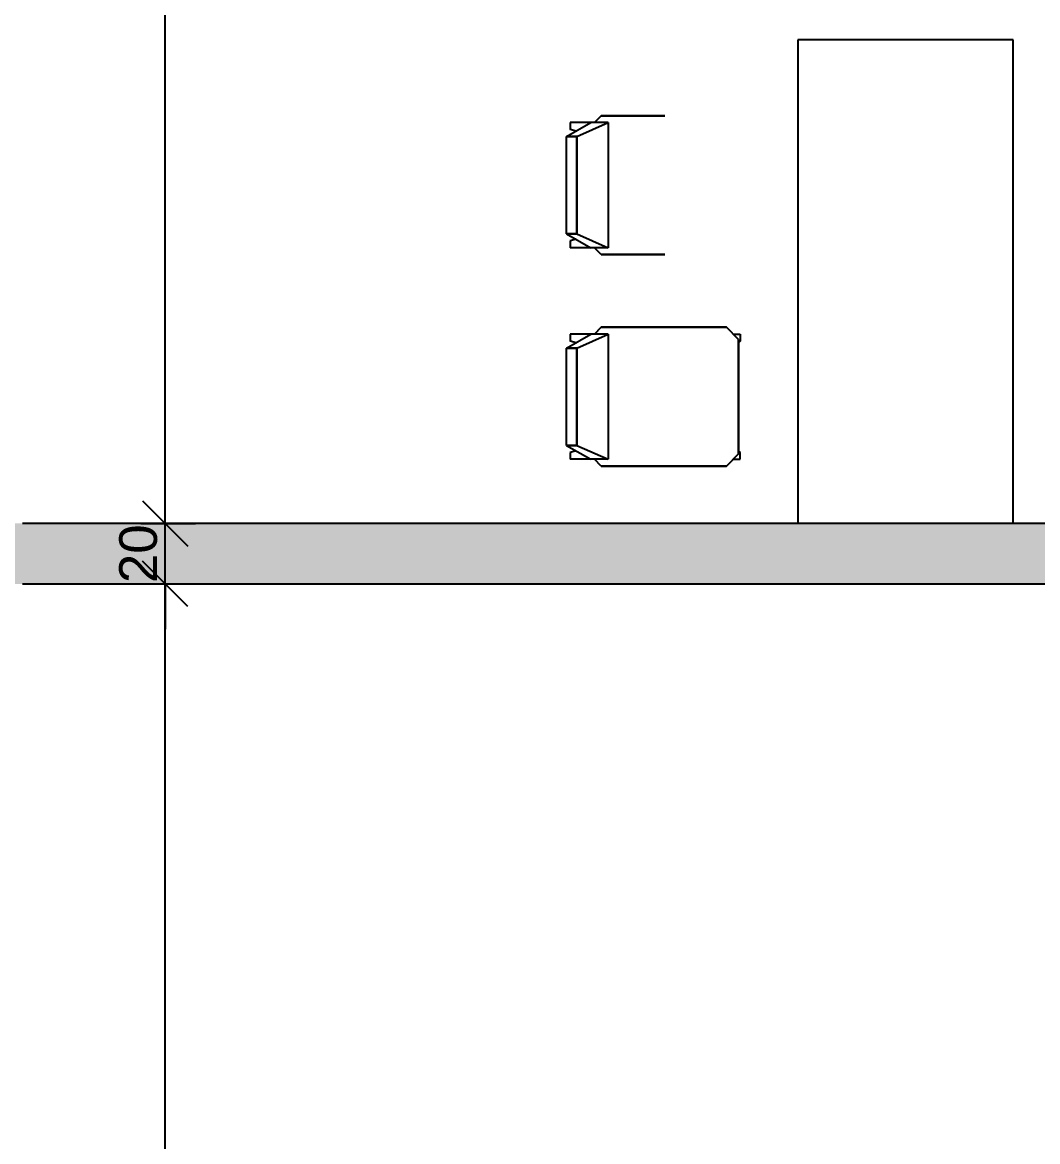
# Model space of a CAD drawing. Extents: x -5566 to 5867, y -120 to 4683.
# Drawn here: x -4821.5 to -4485.6, y 1938.5 to 2308.7 of the extents above; entities that cross this region are included whole.
import ezdxf

# ---------------------------------------------------------------- set-up
doc = ezdxf.new("R2010")
doc.units = 0
doc.layers.get('0').update_dxf_attribs({"linetype": 'CONTINUOUS'})
doc.layers.get('DEFPOINTS').update_dxf_attribs({"linetype": 'CONTINUOUS'})
for name, color, linetype in [('A-ANNO-DIMS', 211, 'CONTINUOUS'), ('A-WALL', 113, 'CONTINUOUS'), ('A-WALL-PATT', 111, 'CONTINUOUS'), ('G-IMPT', 8, 'CONTINUOUS'), ('I-FURN', 30, 'CONTINUOUS')]:
    doc.layers.add(name, color=color, linetype=linetype)
doc.styles.add('ARIAL', font='arial.ttf', dxfattribs={"height": 12.5})
doc.dimstyles.new('100_200_2_5MM_ARIAL_CM', dxfattribs={"dimscale": 30.48, "dimtxt": 12.753242, "dimasz": 0.492126, "dimexe": 0.328084, "dimexo": 0.0625, "dimgap": 0.082021, "dimtad": 1, "dimdec": 0, "dimzin": 0, "dimtxsty": 'ARIAL', "dimblk1": 'OBLIQUE', "dimblk2": 'OBLIQUE', "dimsah": 1, "dimcen": 0.09, "dimdle": 0.328084, "dimazin": 3, "dimtfac": 1, "dimtdec": 4, "dimtix": 1, "dimtmove": 0, "dimatfit": 3, "dimtvp": 1, "dimtolj": 1, "dimtzin": 0})

# ---------------------------------------------------------------- blocks, each defined once
blk = doc.blocks.new('AR_FUR_CHAIR_ARMLESS_-_121')
at = {"layer": 'G-IMPT'}
for p, q in [((-48.26, 20.68), (-45.96, 22.98)), ((-45.96, 22.98), (-48.26, 20.68)), ((-45.96, 22.98), (-4.6, 22.98)), ((-4.6, 22.98), (-45.96, 22.98)), ((-0.53, 18.92), (-4.6, 22.98)), ((-0.53, 18.92), (-4.6, 22.98)), ((-57.45, 16.09), (-49.41, 20.68)), ((-57.45, 16.09), (-49.41, 20.68)), ((-56.3, 20.68), (-56.3, 18.38)), ((-49.41, 20.68), (-56.3, 20.68)), ((-54.01, 16.09), (-43.66, 20.68)), ((-54.01, 16.09), (-43.66, 20.68)), ((-43.66, 20.68), (-49.41, 20.68)), ((-43.66, 20.68), (-43.66, -20.68)), ((-2.3, 20.68), (0, 20.68)), ((-0.53, -18.92), (-0.53, 18.92)), ((-0.53, 18.92), (-0.53, -18.92)), ((0, 20.68), (0, 18.38)), ((-57.45, -16.09), (-57.45, 16.09)), ((-57.45, 16.09), (-54.01, 16.09)), ((-57.45, -16.09), (-57.45, 16.09)), ((-54.01, 16.09), (-57.45, 16.09)), ((-54.3, 17.89), (-56.3, 18.38)), ((-54.01, -16.09), (-54.01, 16.09)), ((-54.01, 16.09), (-54.01, -16.09)), ((0, 18.38), (-0.53, 18.03)), ((-57.45, -16.09), (-54.01, -16.09)), ((-57.45, -16.09), (-49.41, -20.68)), ((-54.01, -16.09), (-57.45, -16.09)), ((-57.45, -16.09), (-49.41, -20.68)), ((-54.3, -17.89), (-56.3, -18.38)), ((-56.3, -18.38), (-56.3, -20.68)), ((-54.01, -16.09), (-43.66, -20.68)), ((-54.01, -16.09), (-43.66, -20.68)), ((-0.53, -18.03), (0, -18.38)), ((0, -20.68), (0, -18.38)), ((-49.41, -20.68), (-56.3, -20.68)), ((-43.66, -20.68), (-49.41, -20.68)), ((-45.96, -22.98), (-48.26, -20.68)), ((-45.96, -22.98), (-48.26, -20.68)), ((-4.6, -22.98), (-0.53, -18.92)), ((-0.53, -18.92), (-4.6, -22.98)), ((-2.3, -20.68), (0, -20.68)), ((-45.96, -22.98), (-4.6, -22.98)), ((-4.6, -22.98), (-45.96, -22.98))]:
    blk.add_line(p, q, dxfattribs=at)
blk = doc.blocks.new('AR_FUR_CHAIR_ARMLESS_-_AR2')
blk.add_blockref('AR_FUR_CHAIR_ARMLESS_-_121', (0, 0))
blk = doc.blocks.new('AR_FUR_CHAIR_ARMLESS_-_12Z')
at = {"layer": 'G-IMPT'}
for p, q in [((-48.26, 20.68), (-45.96, 22.98)), ((-45.96, 22.98), (-48.26, 20.68)), ((-45.96, 22.98), (-25, 22.98)), ((-25, 22.98), (-45.96, 22.98)), ((-57.45, 16.09), (-49.41, 20.68)), ((-57.45, 16.09), (-49.41, 20.68)), ((-56.3, 20.68), (-56.3, 18.38)), ((-49.41, 20.68), (-56.3, 20.68)), ((-54.01, 16.09), (-43.66, 20.68)), ((-54.01, 16.09), (-43.66, 20.68)), ((-43.66, 20.68), (-49.41, 20.68)), ((-43.66, 20.68), (-43.66, -20.68)), ((-57.45, -16.09), (-57.45, 16.09)), ((-57.45, 16.09), (-54.01, 16.09)), ((-57.45, -16.09), (-57.45, 16.09)), ((-54.01, 16.09), (-57.45, 16.09)), ((-54.3, 17.89), (-56.3, 18.38)), ((-54.01, -16.09), (-54.01, 16.09)), ((-54.01, 16.09), (-54.01, -16.09)), ((-57.45, -16.09), (-54.01, -16.09)), ((-57.45, -16.09), (-49.41, -20.68)), ((-54.01, -16.09), (-57.45, -16.09)), ((-57.45, -16.09), (-49.41, -20.68)), ((-54.3, -17.89), (-56.3, -18.38)), ((-56.3, -18.38), (-56.3, -20.68)), ((-54.01, -16.09), (-43.66, -20.68)), ((-54.01, -16.09), (-43.66, -20.68)), ((-49.41, -20.68), (-56.3, -20.68)), ((-43.66, -20.68), (-49.41, -20.68)), ((-45.96, -22.98), (-48.26, -20.68)), ((-45.96, -22.98), (-48.26, -20.68)), ((-45.96, -22.98), (-25, -22.98)), ((-25, -22.98), (-45.96, -22.98))]:
    blk.add_line(p, q, dxfattribs=at)
blk = doc.blocks.new('AR_FUR_CHAIR_ARMLESS_-_AR_')
blk.add_blockref('AR_FUR_CHAIR_ARMLESS_-_12Z', (0, 0))
blk = doc.blocks.new('AR_FUR_DESK_OFFICE_-_160_0')
at = {"layer": 'I-FURN'}
for p, q in [((156.2, 73.1), (-3.8, 73.1)), ((156.2, 1.83), (156.2, 73.1)), ((-3.8, 1.83), (156.2, 1.83))]:
    blk.add_line(p, q, dxfattribs=at)
blk = doc.blocks.new('_OBLIQUE')
at = {"color": 0, "linetype": 'BYBLOCK'}
blk.add_line((-0.5, -0.5), (0.5, 0.5), dxfattribs=at)
blk = doc.blocks.new('DIMBLOCK81-LEVEL__9_00')
at = {"layer": 'A-ANNO-DIMS', "color": 0}
for p, q in [((-4774.25, 830.49), (-4774.25, 2132.99)), ((-4782.35, 2122.99), (-4764.25, 2122.99)), ((-4782.35, 840.49), (-4764.25, 840.49))]:
    blk.add_line(p, q, dxfattribs=at)
at = {"layer": 'DEFPOINTS', "color": 0}
for p in [(-4784.25, 2122.99), (-4774.25, 2122.99), (-4784.25, 840.49)]:
    blk.add_point(p, dxfattribs=at)
at = {"layer": 'A-ANNO-DIMS', "color": 0, "xscale": 15, "yscale": 15, "zscale": 15}
for p, rotation in [((-4774.25, 2122.99), 90), ((-4774.25, 840.49), 270)]:
    blk.add_blockref('_OBLIQUE', p, dxfattribs=dict(at, rotation=rotation))
at = {"layer": 'A-ANNO-DIMS', "color": 0, "insert": (-4783.14, 1481.74), "char_height": 12.5, "width": 46.1471, "attachment_point": 5, "rotation": 90, "style": 'ARIAL'}
blk.add_mtext('\\A1;1283', dxfattribs=at)
blk = doc.blocks.new('DIMBLOCK82-LEVEL__9_00')
at = {"layer": 'A-ANNO-DIMS', "color": 0}
for p, q in [((-4774.25, 2142.99), (-4774.25, 2157.99)), ((-4782.35, 2142.99), (-4764.25, 2142.99)), ((-4774.25, 2122.99), (-4774.25, 2142.99)), ((-4782.35, 2122.99), (-4764.25, 2122.99)), ((-4774.25, 2122.99), (-4774.25, 2107.99))]:
    blk.add_line(p, q, dxfattribs=at)
at = {"layer": 'DEFPOINTS', "color": 0}
for p in [(-4784.25, 2142.99), (-4774.25, 2142.99), (-4784.25, 2122.99)]:
    blk.add_point(p, dxfattribs=at)
at = {"layer": 'A-ANNO-DIMS', "color": 0, "xscale": 15, "yscale": 15, "zscale": 15}
for p, rotation in [((-4774.25, 2142.99), 270), ((-4774.25, 2122.99), 90)]:
    blk.add_blockref('_OBLIQUE', p, dxfattribs=dict(at, rotation=rotation))
at = {"layer": 'A-ANNO-DIMS', "color": 0, "insert": (-4783.13, 2132.99), "char_height": 12.5, "width": 23.0736, "attachment_point": 5, "rotation": 90, "style": 'ARIAL'}
blk.add_mtext('\\A1;20', dxfattribs=at)
blk = doc.blocks.new('DIMBLOCK83-LEVEL__9_00')
at = {"layer": 'A-ANNO-DIMS', "color": 0}
for p, q in [((-4774.25, 2132.99), (-4774.25, 2882.48)), ((-4782.35, 2872.48), (-4764.25, 2872.48)), ((-4782.35, 2142.99), (-4764.25, 2142.99))]:
    blk.add_line(p, q, dxfattribs=at)
at = {"layer": 'DEFPOINTS', "color": 0}
for p in [(-4784.25, 2872.48), (-4774.25, 2872.48), (-4784.25, 2142.99)]:
    blk.add_point(p, dxfattribs=at)
at = {"layer": 'A-ANNO-DIMS', "color": 0, "xscale": 15, "yscale": 15, "zscale": 15}
for p, rotation in [((-4774.25, 2872.48), 90), ((-4774.25, 2142.99), 270)]:
    blk.add_blockref('_OBLIQUE', p, dxfattribs=dict(at, rotation=rotation))
at = {"layer": 'A-ANNO-DIMS', "color": 0, "insert": (-4783.13, 2507.74), "char_height": 12.5, "width": 34.6103, "attachment_point": 5, "rotation": 90, "style": 'ARIAL'}
blk.add_mtext('\\A1;729', dxfattribs=at)

msp = doc.modelspace()

# ---------------------------------------------------------------- hatches: boundary and pattern name
at = {"layer": 'A-WALL-PATT'}
h = msp.add_hatch(color=256, dxfattribs=at)
h.paths.add_polyline_path([(-4985.5, 2122.99), (-4945, 2122.99), (-4945, 2142.99), (-4985.5, 2142.99)], flags=0)
h.paths.add_polyline_path([(-4825, 2122.99), (-3809.5, 2122.99), (-3809.5, 2142.99), (-4825, 2142.99)], flags=0)

# ---------------------------------------------------------------- linework, layer by layer
at = {"layer": 'A-WALL'}
for p, q in [((-4405, 2142.99), (-4821.5, 2142.99)), ((-4821.5, 2122.99), (-4015, 2122.99))]:
    msp.add_line(p, q, dxfattribs=at)

# ---------------------------------------------------------------- block references
at = {"layer": 'I-FURN', "rotation": 89.99999999999999}
msp.add_blockref('AR_FUR_DESK_OFFICE_-_160_0', (-4491.9, 2146.79), dxfattribs=at)
at = {"layer": 'I-FURN'}
for name, p in [('AR_FUR_CHAIR_ARMLESS_-_AR_', (-4584, 2254.9)), ('AR_FUR_CHAIR_ARMLESS_-_AR2', (-4584, 2184.9))]:
    msp.add_blockref(name, p, dxfattribs=at)

# ---------------------------------------------------------------- dimensions: what is measured, and where the dimension line sits
at = {"layer": 'A-ANNO-DIMS'}
for base, p1, p2, override, picture, middle in [((-4774.25, 2872.48), (-4784.25, 2142.99), (-4784.25, 2872.48), {"dimpost": '<>', "dimfxl": 729.489676}, 'DIMBLOCK83-LEVEL__9_00', (-4783.13, 2507.74)), ((-4774.25, 2142.99), (-4784.25, 2122.99), (-4784.25, 2142.99), {"dimpost": '<>', "dimfxl": 20}, 'DIMBLOCK82-LEVEL__9_00', (-4783.13, 2132.99)), ((-4774.25199982, 2122.99172688), (-4784.25199982, 840.49172688), (-4784.25199982, 2122.99172688), {"dimpost": '<>', "dimfxl": 1282.5}, 'DIMBLOCK81-LEVEL__9_00', (-4783.13842546, 1481.74172688))]:
    dim = msp.add_linear_dim(base=base, p1=p1, p2=p2, angle=270, dimstyle='100_200_2_5MM_ARIAL_CM', override=override, dxfattribs=at)
    dim.commit()
    dim.dimension.update_dxf_attribs({"geometry": picture, "text_midpoint": middle})

doc.saveas('drawing.dxf')
